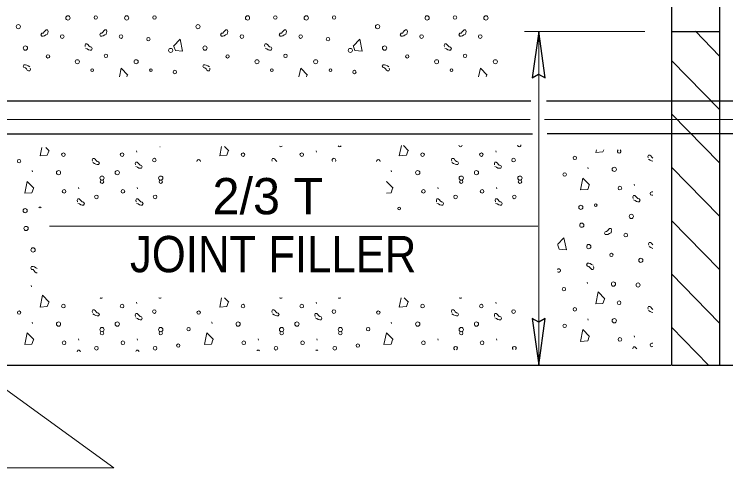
# Model space of a CAD drawing. Extents: x 912 to 1283, y -225 to 49.
# Drawn here: x 981.73 to 1008.16, y -191.76 to -174.91 of the extents above; entities that cross this region are included whole.
import ezdxf

# ---------------------------------------------------------------- set-up
doc = ezdxf.new("R2010")
doc.units = 0
doc.header["$LTSCALE"] = 0.54
for name, color, linetype, lineweight in [('1', 7, 'Continuous', 25), ('10', 7, 'Continuous', 13), ('15', 7, 'Continuous', 13), ('2', 7, 'Continuous', 13), ('20', 7, 'Continuous', 13)]:
    doc.layers.add(name, color=color, linetype=linetype, lineweight=lineweight)

msp = doc.modelspace()

# ---------------------------------------------------------------- linework, layer by layer
at = {"layer": '1'}
for p, q in [((1006.1413, -168.9037), (1006.1413, -187.9353)), ((1007.9258, -168.9037), (1007.9258, -187.9214)), ((1006.1413, -175.5461), (1007.9258, -175.5461)), ((976.0628, -178.1218), (1000.9247, -178.1218)), ((956.8678, -187.9477), (1006.1413, -187.9477)), ((1006.1694, -187.9477), (1007.9539, -187.9477)), ((1007.9539, -187.9477), (1047.279, -187.9477))]:
    msp.add_line(p, q, dxfattribs=at)
for points in [[(1001.2123, -175.5461), (1000.975, -177.2727), (1001.2098, -177.1391), (1001.4497, -177.2727)], [(1001.2123, -187.9477), (1001.4497, -186.221), (1001.215, -186.3547), (1000.975, -186.221)]]:
    msp.add_lwpolyline(points, close=True, dxfattribs=at)
for points in [[(976.0628, -178.1218), (976.0628, -179.351), (1000.9777, -179.351)], [(1001.503, -178.1218), (1038.0258, -178.1218), (1038.0258, -179.351), (1001.5293, -179.351)]]:
    msp.add_lwpolyline(points, dxfattribs=at)
at = {"layer": '10'}
for p, q in [((1005.1498, -175.5461), (1000.6885, -175.5461)), ((1001.2123, -175.5461), (1001.2123, -187.9477)), ((972.6553, -178.8177), (1000.901, -178.8177)), ((1043.6762, -178.8177), (1001.4264, -178.8177)), ((983.0403, -182.7833), (1001.1842, -182.7833))]:
    msp.add_line(p, q, dxfattribs=at)
msp.add_lwpolyline([(976.0216, -184.9416), (985.4234, -191.7623), (961.1937, -191.7623)], dxfattribs=at)
at = {"layer": '2'}
for p, q in [((985.9105, -177.2322), (985.9274, -177.1812)), ((992.583, -177.2322), (992.5998, -177.1812)), ((999.2551, -177.2322), (999.272, -177.1812)), ((983.0294, -179.983), (982.9055, -179.8542)), ((989.7015, -179.983), (989.546, -179.8215)), ((996.3736, -179.983), (996.1869, -179.7885)), ((989.7015, -185.6092), (989.5412, -185.4425)), ((996.3736, -185.6092), (996.2133, -185.4425))]:
    msp.add_line(p, q, dxfattribs=at)
for points in [[(982.9693, -175.6475), (982.9073, -175.6787), (982.8559, -175.7094), (982.8044, -175.7199), (982.7526, -175.7199), (982.7218, -175.6682), (982.7526, -175.6167), (982.8044, -175.6062), (982.8454, -175.5652), (982.8766, -175.5239), (982.9175, -175.4927), (982.9693, -175.4927), (982.99, -175.5446), (982.9794, -175.596)], [(985.1512, -175.6475), (985.0896, -175.6787), (985.0378, -175.7094), (984.9863, -175.7199), (984.9348, -175.7199), (984.9041, -175.6682), (984.9348, -175.6167), (984.9863, -175.6062), (985.0276, -175.5652), (985.0584, -175.5239), (985.0997, -175.4927), (985.1512, -175.4927), (985.1718, -175.5446), (985.1617, -175.596)], [(989.6414, -175.6475), (989.5794, -175.6787), (989.528, -175.7094), (989.4766, -175.7199), (989.4248, -175.7199), (989.3939, -175.6682), (989.4248, -175.6167), (989.4766, -175.6062), (989.5175, -175.5652), (989.5487, -175.5239), (989.59, -175.4927), (989.6414, -175.4927), (989.6621, -175.5446), (989.6519, -175.596)], [(991.8237, -175.6475), (991.7617, -175.6787), (991.7103, -175.7094), (991.6584, -175.7199), (991.6069, -175.7199), (991.5762, -175.6682), (991.6069, -175.6167), (991.6584, -175.6062), (991.6997, -175.5652), (991.7309, -175.5239), (991.7718, -175.4927), (991.8237, -175.4927), (991.8443, -175.5446), (991.8338, -175.596)], [(996.3135, -175.6475), (996.2519, -175.6787), (996.2001, -175.7094), (996.1487, -175.7199), (996.0972, -175.7199), (996.066, -175.6682), (996.0972, -175.6167), (996.1487, -175.6062), (996.1899, -175.5652), (996.2208, -175.5239), (996.2621, -175.4927), (996.3135, -175.4927), (996.3342, -175.5446), (996.324, -175.596)], [(998.4958, -175.6475), (998.4338, -175.6787), (998.3823, -175.7094), (998.3308, -175.7199), (998.2791, -175.7199), (998.2483, -175.6682), (998.2791, -175.6167), (998.3308, -175.6062), (998.3718, -175.5652), (998.403, -175.5239), (998.4439, -175.4927), (998.4958, -175.4927), (998.5164, -175.5446), (998.5058, -175.596)], [(982.9806, -175.5979), (982.9682, -175.6463), (982.9667, -175.6478)], [(985.1624, -175.5979), (985.15, -175.6463), (985.1485, -175.6478)], [(989.6527, -175.5979), (989.6403, -175.6463), (989.6388, -175.6478)], [(991.8345, -175.5979), (991.8222, -175.6463), (991.8207, -175.6478)], [(996.3248, -175.5979), (996.3124, -175.6463), (996.3109, -175.6478)], [(998.507, -175.5979), (998.4946, -175.6463), (998.4931, -175.6478)], [(984.3809, -176.1646), (984.4429, -176.1954), (984.4943, -176.2262), (984.5458, -176.2367), (984.5973, -176.2367), (984.6284, -176.1852), (984.5973, -176.1334), (984.5458, -176.1232), (984.5048, -176.082), (984.4737, -176.0407), (984.4324, -176.0098), (984.3809, -176.0098), (984.3603, -176.0613), (984.3704, -176.1127)], [(987.6432, -176.0958), (987.8911, -175.8382), (987.9834, -176.2813), (987.7157, -176.2607), (987.6638, -176.106)], [(991.053, -176.1646), (991.115, -176.1954), (991.1664, -176.2262), (991.2179, -176.2367), (991.2698, -176.2367), (991.3005, -176.1852), (991.2698, -176.1334), (991.2179, -176.1232), (991.177, -176.082), (991.1458, -176.0407), (991.1048, -176.0098), (991.053, -176.0098), (991.0324, -176.0613), (991.0429, -176.1127)], [(994.3157, -176.0958), (994.5632, -175.8382), (994.6559, -176.2813), (994.3878, -176.2607), (994.3363, -176.106)], [(997.7252, -176.1646), (997.7871, -176.1954), (997.8386, -176.2262), (997.8903, -176.2367), (997.9418, -176.2367), (997.9726, -176.1852), (997.9418, -176.1334), (997.8903, -176.1232), (997.8491, -176.082), (997.8179, -176.0407), (997.777, -176.0098), (997.7252, -176.0098), (997.7045, -176.0613), (997.715, -176.1127)], [(982.3068, -176.8571), (982.2449, -176.8262), (982.1934, -176.7955), (982.142, -176.785), (982.0902, -176.785), (982.0594, -176.8364), (982.0902, -176.8882), (982.142, -176.8983), (982.1829, -176.9397), (982.2141, -176.981), (982.2551, -177.0117), (982.3068, -177.0117), (982.3275, -176.9603), (982.317, -176.9089)], [(988.979, -176.8571), (988.917, -176.8262), (988.8656, -176.7955), (988.8141, -176.785), (988.7627, -176.785), (988.7315, -176.8364), (988.7627, -176.8882), (988.8141, -176.8983), (988.855, -176.9397), (988.8863, -176.981), (988.9275, -177.0117), (988.979, -177.0117), (988.9996, -176.9603), (988.9895, -176.9089)], [(995.6511, -176.8571), (995.5895, -176.8262), (995.5377, -176.7955), (995.4863, -176.785), (995.4348, -176.785), (995.4036, -176.8364), (995.4348, -176.8882), (995.4863, -176.8983), (995.5275, -176.9397), (995.5583, -176.981), (995.5996, -177.0117), (995.6511, -177.0117), (995.6718, -176.9603), (995.6616, -176.9089)], [(985.948, -177.171), (985.7006, -176.9134), (985.6341, -177.2322)], [(992.6205, -177.171), (992.373, -176.9134), (992.3062, -177.2322)], [(999.2926, -177.171), (999.0452, -176.9134), (998.9783, -177.2322)], [(982.7545, -179.8549), (982.6892, -180.1689), (982.9569, -180.1482), (983.0088, -179.9935)], [(986.2721, -179.9857), (986.2845, -180.0341), (986.286, -180.0356)], [(989.4338, -179.8219), (989.3613, -180.1689), (989.6294, -180.1482), (989.6808, -179.9935)], [(992.9443, -179.9857), (992.9566, -180.0341), (992.9581, -180.0356)], [(996.1126, -179.7888), (996.0333, -180.1689), (996.3015, -180.1482), (996.3529, -179.9935)], [(999.6163, -179.9857), (999.6288, -180.0341), (999.6303, -180.0356)], [(1003.3537, -179.9473), (1003.3333, -180.0461), (1003.6011, -180.0254), (1003.627, -179.9473)], [(984.6472, -180.4194), (984.7092, -180.4506), (984.7606, -180.4813), (984.8121, -180.4918), (984.8635, -180.4918), (984.8947, -180.44), (984.8635, -180.3886), (984.8121, -180.3781), (984.7711, -180.3372), (984.7399, -180.2958), (984.6987, -180.265), (984.6472, -180.265), (984.6265, -180.3165), (984.6367, -180.3679)], [(991.4804, -180.3743), (991.4433, -180.3372), (991.4121, -180.2958), (991.3711, -180.265), (991.3193, -180.265), (991.2987, -180.3165), (991.3092, -180.3679)], [(997.9914, -180.4194), (998.0533, -180.4506), (998.1048, -180.4813), (998.1567, -180.4918), (998.2081, -180.4918), (998.2388, -180.44), (998.2081, -180.3886), (998.1567, -180.3781), (998.1153, -180.3372), (998.0842, -180.2958), (998.0433, -180.265), (997.9914, -180.265), (997.9708, -180.3165), (997.9813, -180.3679)], [(1005.4543, -180.2534), (1005.4153, -180.2143), (1005.3842, -180.173), (1005.3428, -180.1422), (1005.2914, -180.1422), (1005.2708, -180.1937), (1005.2808, -180.2452)], [(986.2406, -180.5613), (986.3025, -180.5921), (986.354, -180.6229), (986.4058, -180.6334), (986.4573, -180.6334), (986.4881, -180.582), (986.4573, -180.5302), (986.4058, -180.52), (986.3645, -180.4787), (986.3333, -180.4374), (986.2924, -180.4066), (986.2406, -180.4066), (986.2199, -180.4581), (986.2304, -180.5095)], [(999.5852, -180.5613), (999.6468, -180.5921), (999.6986, -180.6229), (999.75, -180.6334), (999.8015, -180.6334), (999.8327, -180.582), (999.8015, -180.5302), (999.75, -180.52), (999.7087, -180.4787), (999.6779, -180.4374), (999.6366, -180.4066), (999.5852, -180.4066), (999.5645, -180.4581), (999.5747, -180.5095)], [(1005.2914, -180.2969), (1005.3533, -180.3277), (1005.4048, -180.3585), (1005.4543, -180.3687)], [(982.4053, -180.7697), (982.3928, -180.7213), (982.3913, -180.7202)], [(995.7498, -180.7697), (995.7374, -180.7213), (995.7359, -180.7202)], [(1003.0494, -180.6469), (1003.0371, -180.5989), (1003.0356, -180.5974)], [(1003.105, -181.2523), (1002.8576, -180.9947), (1002.7648, -181.4378), (1003.0329, -181.4172), (1003.0843, -181.2624)], [(982.4608, -181.3751), (982.2133, -181.1175), (982.1206, -181.5606), (982.3888, -181.54), (982.4402, -181.3852)], [(995.805, -181.3751), (995.5576, -181.1175), (995.5546, -181.1325)], [(1004.7627, -181.2267), (1004.775, -181.2748), (1004.7765, -181.2763)], [(984.1184, -181.3492), (984.1308, -181.3977), (984.1323, -181.3992)], [(986.3007, -181.3492), (986.3131, -181.3977), (986.3146, -181.3992)], [(995.5546, -181.5538), (995.7329, -181.54), (995.7844, -181.3852)], [(997.4627, -181.3492), (997.475, -181.3977), (997.4765, -181.3992)], [(999.6448, -181.3492), (999.6573, -181.3977), (999.6588, -181.3992)], [(984.0869, -181.9245), (984.1488, -181.9557), (984.2003, -181.9865), (984.2522, -181.997), (984.3036, -181.997), (984.3343, -181.9452), (984.3036, -181.8937), (984.2522, -181.8832), (984.2108, -181.8422), (984.1797, -181.801), (984.1388, -181.7702), (984.0869, -181.7702), (984.0663, -181.8216), (984.0768, -181.8731)], [(986.2691, -181.9245), (986.3311, -181.9557), (986.3825, -181.9865), (986.434, -181.997), (986.4858, -181.997), (986.5166, -181.9452), (986.4858, -181.8937), (986.434, -181.8832), (986.3931, -181.8422), (986.3619, -181.801), (986.3206, -181.7702), (986.2691, -181.7702), (986.2485, -181.8216), (986.2586, -181.8731)], [(997.4315, -181.9245), (997.4931, -181.9557), (997.5449, -181.9865), (997.5963, -181.997), (997.6478, -181.997), (997.6789, -181.9452), (997.6478, -181.8937), (997.5963, -181.8832), (997.555, -181.8422), (997.5243, -181.801), (997.4829, -181.7702), (997.4315, -181.7702), (997.4108, -181.8216), (997.4209, -181.8731)], [(999.6137, -181.9245), (999.6753, -181.9557), (999.7268, -181.9865), (999.7786, -181.997), (999.83, -181.997), (999.8608, -181.9452), (999.83, -181.8937), (999.7786, -181.8832), (999.7373, -181.8422), (999.7061, -181.801), (999.6652, -181.7702), (999.6137, -181.7702), (999.593, -181.8216), (999.6032, -181.8731)], [(1004.7311, -181.8021), (1004.7931, -181.8329), (1004.8445, -181.8637), (1004.8959, -181.8742), (1004.9478, -181.8742), (1004.9786, -181.8227), (1004.9478, -181.7709), (1004.8959, -181.7607), (1004.855, -181.7195), (1004.8238, -181.6782), (1004.7829, -181.6473), (1004.7311, -181.6473), (1004.7104, -181.6988), (1004.7209, -181.7502)], [(1003.8997, -183.0256), (1003.8377, -183.0567), (1003.7863, -183.0875), (1003.7348, -183.0981), (1003.683, -183.0981), (1003.6522, -183.0462), (1003.683, -182.9947), (1003.7348, -182.9842), (1003.7758, -182.9433), (1003.8069, -182.902), (1003.8483, -182.8708), (1003.8997, -182.8708), (1003.9203, -182.9227), (1003.9102, -182.9742)], [(1003.9109, -182.976), (1003.8985, -183.0244), (1003.897, -183.0259)], [(1001.9067, -183.4687), (1002.1489, -183.2163), (1002.2417, -183.6595), (1001.9739, -183.6388), (1001.9221, -183.4841)], [(1005.4543, -183.4792), (1005.4353, -183.4601), (1005.4041, -183.4187), (1005.3628, -183.388), (1005.3113, -183.388), (1005.2907, -183.4394), (1005.3008, -183.4908)], [(1005.3113, -183.5427), (1005.3733, -183.5735), (1005.4247, -183.6042), (1005.4543, -183.6102)], [(1003.2373, -184.2352), (1003.1753, -184.2044), (1003.1238, -184.1736), (1003.0723, -184.1631), (1003.0205, -184.1631), (1002.9898, -184.2145), (1003.0205, -184.2663), (1003.0723, -184.2765), (1003.1133, -184.3177), (1003.1445, -184.3591), (1003.1858, -184.3899), (1003.2373, -184.3899), (1003.2578, -184.3384), (1003.2478, -184.287)], [(982.5803, -184.3516), (982.5311, -184.3272), (982.4796, -184.2964), (982.4282, -184.2858), (982.3768, -184.2858), (982.3456, -184.3373), (982.3768, -184.3892), (982.4282, -184.3992), (982.4691, -184.4406), (982.5003, -184.4819), (982.5416, -184.5127), (982.5803, -184.5127)], [(982.3768, -185.0328), (982.3643, -184.9843), (982.3632, -184.9828)], [(1003.0209, -184.91), (1003.0085, -184.8616), (1003.007, -184.8604)], [(1003.6733, -185.4868), (1003.4258, -185.2292), (1003.3333, -185.6723), (1003.6011, -185.6517), (1003.6526, -185.497)], [(983.0294, -185.6092), (982.7815, -185.3517), (982.6892, -185.7952), (982.9569, -185.7745), (983.0088, -185.6197)], [(989.4348, -185.4425), (989.3613, -185.7952), (989.6294, -185.7745), (989.6808, -185.6197)], [(996.1073, -185.4425), (996.0333, -185.7952), (996.3015, -185.7745), (996.3529, -185.6197)], [(986.2721, -185.6122), (986.2845, -185.6607), (986.286, -185.6618)], [(992.9443, -185.6122), (992.9566, -185.6607), (992.9581, -185.6618)], [(999.6163, -185.6122), (999.6288, -185.6607), (999.6303, -185.6618)], [(1005.4543, -185.88), (1005.4153, -185.8409), (1005.3842, -185.7997), (1005.3428, -185.7685), (1005.2914, -185.7685), (1005.2708, -185.8203), (1005.2808, -185.8717)], [(984.6472, -186.046), (984.7092, -186.0767), (984.7606, -186.1076), (984.8121, -186.1181), (984.8635, -186.1181), (984.8947, -186.0667), (984.8635, -186.0152), (984.8121, -186.0047), (984.7711, -185.9633), (984.7399, -185.9221), (984.6987, -185.8912), (984.6472, -185.8912), (984.6265, -185.9427), (984.6367, -185.9946)], [(986.2406, -186.1876), (986.3025, -186.2183), (986.354, -186.2495), (986.4058, -186.2597), (986.4573, -186.2597), (986.4881, -186.2082), (986.4573, -186.1567), (986.4058, -186.1462), (986.3645, -186.1049), (986.3333, -186.0637), (986.2924, -186.0328), (986.2406, -186.0328), (986.2199, -186.0843), (986.2304, -186.1361)], [(991.3193, -186.046), (991.3813, -186.0767), (991.4327, -186.1076), (991.4842, -186.1181), (991.536, -186.1181), (991.5668, -186.0667), (991.536, -186.0152), (991.4842, -186.0047), (991.4433, -185.9633), (991.4121, -185.9221), (991.3711, -185.8912), (991.3193, -185.8912), (991.2987, -185.9427), (991.3092, -185.9946)], [(992.9131, -186.1876), (992.9747, -186.2183), (993.0261, -186.2495), (993.0779, -186.2597), (993.1293, -186.2597), (993.1602, -186.2082), (993.1293, -186.1567), (993.0779, -186.1462), (993.0366, -186.1049), (993.0054, -186.0637), (992.9645, -186.0328), (992.9131, -186.0328), (992.8924, -186.0843), (992.9025, -186.1361)], [(997.9914, -186.046), (998.0533, -186.0767), (998.1048, -186.1076), (998.1567, -186.1181), (998.2081, -186.1181), (998.2388, -186.0667), (998.2081, -186.0152), (998.1567, -186.0047), (998.1153, -185.9633), (998.0842, -185.9221), (998.0433, -185.8912), (997.9914, -185.8912), (997.9708, -185.9427), (997.9813, -185.9946)], [(999.5852, -186.1876), (999.6468, -186.2183), (999.6986, -186.2495), (999.75, -186.2597), (999.8015, -186.2597), (999.8327, -186.2082), (999.8015, -186.1567), (999.75, -186.1462), (999.7087, -186.1049), (999.6779, -186.0637), (999.6366, -186.0328), (999.5852, -186.0328), (999.5645, -186.0843), (999.5747, -186.1361)], [(1005.2914, -185.9232), (1005.3533, -185.954), (1005.4048, -185.9852), (1005.4543, -185.9949)], [(982.4053, -186.3963), (982.3928, -186.3479), (982.3913, -186.3464)], [(989.0773, -186.3963), (989.065, -186.3479), (989.0635, -186.3464)], [(995.7498, -186.3963), (995.7374, -186.3479), (995.7359, -186.3464)], [(1003.0494, -186.2736), (1003.0371, -186.2251), (1003.0356, -186.2236)], [(982.4608, -187.0013), (982.2133, -186.7437), (982.1206, -187.1872), (982.3888, -187.1666), (982.4402, -187.0118)], [(989.1329, -187.0013), (988.8855, -186.7437), (988.7927, -187.1872), (989.0608, -187.1666), (989.1123, -187.0118)], [(995.805, -187.0013), (995.5576, -186.7437), (995.4648, -187.1872), (995.7329, -187.1666), (995.7844, -187.0118)], [(1003.105, -186.8786), (1002.8576, -186.6209), (1002.7648, -187.0644), (1003.0329, -187.0437), (1003.0843, -186.8891)], [(1004.7627, -186.853), (1004.775, -186.9014), (1004.7765, -186.9026)], [(984.1184, -186.9758), (984.1308, -187.0242), (984.1323, -187.0254)], [(986.3007, -186.9758), (986.3131, -187.0242), (986.3146, -187.0254)], [(990.7905, -186.9758), (990.8029, -187.0242), (990.8044, -187.0254)], [(992.9728, -186.9758), (992.9852, -187.0242), (992.9867, -187.0254)], [(997.4627, -186.9758), (997.475, -187.0242), (997.4765, -187.0254)], [(999.6448, -186.9758), (999.6573, -187.0242), (999.6588, -187.0254)], [(984.1966, -187.4497), (984.1797, -187.4272), (984.1388, -187.3964), (984.0869, -187.3964), (984.0663, -187.4478), (984.067, -187.4505)], [(986.3709, -187.4392), (986.3619, -187.4272), (986.3206, -187.3964), (986.2691, -187.3964), (986.2518, -187.4396)], [(990.8378, -187.4167), (990.8108, -187.3964), (990.7593, -187.3964), (990.7508, -187.4171)], [(993.0054, -187.4058), (992.9931, -187.3964), (992.9413, -187.3964), (992.9375, -187.4062)], [(1004.8562, -187.3468), (1004.855, -187.3457), (1004.8238, -187.3044), (1004.7829, -187.2736), (1004.7311, -187.2736), (1004.7104, -187.3251), (1004.7149, -187.3468)]]:
    msp.add_lwpolyline(points, dxfattribs=at)
for centre, radius in [((983.724, -175.0438), 0.079), ((984.7575, -175.0299), 0.0637), ((985.9061, -175.0438), 0.079), ((986.9396, -175.0299), 0.0637), ((990.3961, -175.0438), 0.079), ((991.4297, -175.0299), 0.0637), ((992.5782, -175.0438), 0.079), ((993.6118, -175.0299), 0.0637), ((997.0683, -175.0438), 0.079), ((998.1019, -175.0299), 0.0637), ((999.2504, -175.0438), 0.079), ((981.8831, -175.369), 0.079), ((988.5553, -175.369), 0.079), ((995.2274, -175.369), 0.079), ((983.5148, -175.7384), 0.0682), ((985.6969, -175.7384), 0.0682), ((986.7149, -175.8341), 0.0637), ((990.187, -175.7384), 0.0682), ((992.369, -175.7384), 0.0682), ((993.3871, -175.8341), 0.0637), ((996.8591, -175.7384), 0.0682), ((999.0412, -175.7384), 0.0682), ((982.1433, -176.1641), 0.079), ((987.5407, -176.2527), 0.0764), ((988.8155, -176.1641), 0.079), ((994.2129, -176.2527), 0.0764), ((995.4877, -176.1641), 0.079), ((982.9837, -176.4744), 0.0637), ((985.1344, -176.4542), 0.0637), ((989.6559, -176.4744), 0.0637), ((991.8066, -176.4542), 0.0637), ((996.3281, -176.4744), 0.0637), ((998.4788, -176.4542), 0.0637), ((984.0748, -176.6735), 0.0764), ((986.2569, -176.6735), 0.0764), ((990.7469, -176.6735), 0.0764), ((992.929, -176.6735), 0.0764), ((997.4191, -176.6735), 0.0764), ((999.6012, -176.6735), 0.0764), ((984.6271, -176.9871), 0.0495), ((986.8092, -176.9871), 0.0495), ((987.6952, -177.0545), 0.0637), ((991.2993, -176.9871), 0.0495), ((993.4814, -176.9871), 0.0495), ((994.3674, -177.0545), 0.0637), ((997.9715, -176.9871), 0.0495), ((983.5557, -180.1262), 0.0682), ((985.7378, -180.1262), 0.0682), ((986.9342, -180.33), 0.0682), ((990.2279, -180.1262), 0.0682), ((992.4099, -180.1262), 0.0682), ((996.9, -180.1262), 0.0682), ((999.0821, -180.1262), 0.0682), ((1000.2786, -180.33), 0.0682), ((1002.5536, -180.2467), 0.0637), ((981.9094, -180.3695), 0.0637), ((983.3749, -180.7951), 0.079), ((985.557, -180.7951), 0.079), ((996.7193, -180.7951), 0.079), ((998.9014, -180.7951), 0.079), ((1004.0191, -180.6724), 0.079), ((984.9898, -180.9989), 0.079), ((987.1718, -180.9989), 0.079), ((998.3341, -180.9989), 0.079), ((1000.5162, -180.9989), 0.079), ((1002.1773, -180.8622), 0.0637), ((984.9906, -181.1342), 0.0637), ((987.1727, -181.1342), 0.0637), ((998.3349, -181.1342), 0.0637), ((1000.517, -181.1342), 0.0637), ((1004.2282, -181.367), 0.0682), ((983.5841, -181.4898), 0.0682), ((985.7662, -181.4898), 0.0682), ((996.9285, -181.4898), 0.0682), ((999.1105, -181.4898), 0.0682), ((984.7806, -181.6935), 0.0682), ((986.9627, -181.6935), 0.0682), ((998.1249, -181.6935), 0.0682), ((1000.307, -181.6935), 0.0682), ((996.0292, -182.1276), 0.0495), ((1002.7785, -182.085), 0.0764), ((1003.329, -182.0048), 0.0495), ((982.1343, -182.2077), 0.0764), ((1004.6544, -182.4219), 0.079), ((982.1694, -182.8698), 0.079), ((1002.8135, -182.7471), 0.079), ((1004.4452, -183.1165), 0.0682), ((982.4296, -183.6649), 0.079), ((1003.0737, -183.5422), 0.079), ((1003.9141, -183.8525), 0.0637), ((1005.0052, -184.0516), 0.0764), ((1003.9906, -184.9353), 0.079), ((1004.9052, -184.9718), 0.0764), ((1002.1489, -185.1251), 0.0637), ((983.5557, -185.7527), 0.0682), ((985.7378, -185.7527), 0.0682), ((990.2279, -185.7527), 0.0682), ((992.4099, -185.7527), 0.0682), ((996.9, -185.7527), 0.0682), ((999.0821, -185.7527), 0.0682), ((1002.5536, -185.8731), 0.0637), ((1004.1998, -185.6299), 0.0682), ((981.9094, -185.9959), 0.0637), ((986.9342, -185.9564), 0.0682), ((988.5816, -185.9959), 0.0637), ((993.6064, -185.9564), 0.0682), ((995.2538, -185.9959), 0.0637), ((1000.2786, -185.9564), 0.0682), ((983.3749, -186.4215), 0.079), ((985.557, -186.4215), 0.079), ((990.0471, -186.4215), 0.079), ((992.2292, -186.4215), 0.079), ((996.7193, -186.4215), 0.079), ((998.9014, -186.4215), 0.079), ((1004.0191, -186.2988), 0.079), ((984.9898, -186.6253), 0.079), ((987.1718, -186.6253), 0.079), ((988.2054, -186.6114), 0.0637), ((991.6619, -186.6253), 0.079), ((993.844, -186.6253), 0.079), ((994.8776, -186.6114), 0.0637), ((998.3341, -186.6253), 0.079), ((1002.1773, -186.4886), 0.0637), ((984.9906, -186.7606), 0.0637), ((987.1727, -186.7606), 0.0637), ((991.6628, -186.7606), 0.0637), ((993.8448, -186.7606), 0.0637), ((998.3349, -186.7606), 0.0637), ((983.5841, -187.1162), 0.0682), ((985.7662, -187.1162), 0.0682), ((990.2563, -187.1162), 0.0682), ((992.4384, -187.1162), 0.0682), ((996.9285, -187.1162), 0.0682), ((999.1105, -187.1162), 0.0682), ((1004.2282, -186.9934), 0.0682), ((984.7806, -187.3199), 0.0682), ((986.9627, -187.3199), 0.0682), ((987.8214, -187.2208), 0.0637), ((991.4527, -187.3199), 0.0682), ((993.6348, -187.3199), 0.0682), ((994.4936, -187.2208), 0.0637)]:
    msp.add_circle(centre, radius, dxfattribs=at)
for centre, radius, start, end in [((987.1442, -179.7707), 0.0637, 260.19032, 280.37701), ((991.6343, -179.7707), 0.0637, 219.73339, 320.83394), ((993.8164, -179.7707), 0.0637, 208.04143, 332.5259), ((998.3065, -179.7707), 0.0637, 186.98026, 353.58706), ((1000.4886, -179.7707), 0.0637, 177.24243, 3.32489), ((1004.1998, -180.0035), 0.0682, 124.78896, 55.21103), ((993.6064, -180.33), 0.0682, 319.51454, 220.48545), ((988.5816, -180.3695), 0.0637, 355.68407, 184.31592), ((995.2538, -180.3695), 0.0637, 355.68407, 184.31592), ((1005.4247, -181.5708), 0.0682, 64.30095, 295.69905), ((982.6849, -182.1276), 0.0495, 37.50036, 142.49964), ((1001.9535, -184.4326), 0.0637, 222.52445, 137.47554), ((984.9622, -185.3971), 0.0637, 225.42531, 314.57469), ((987.1442, -185.3971), 0.0637, 225.42531, 314.57469), ((991.6343, -185.3971), 0.0637, 225.42531, 314.57469), ((993.8164, -185.3971), 0.0637, 225.42531, 314.57469), ((998.3065, -185.3971), 0.0637, 225.42531, 314.57469), ((1005.4247, -187.1972), 0.0682, 64.30095, 295.69905), ((998.1249, -187.3199), 0.0682, 297.99094, 242.58159), ((1000.307, -187.3199), 0.0682, 313.77499, 226.79755)]:
    msp.add_arc(centre, radius, start, end, dxfattribs=at)
at = {"layer": '20', "lineweight": 25}
for p, q in [((1007.9258, -176.468), (1007.0335, -175.5363)), ((1007.9258, -178.4508), (1006.1413, -176.6268)), ((1007.9258, -180.4337), (1006.1413, -178.6097)), ((1007.9258, -182.4165), (1006.1413, -180.5925)), ((1007.9258, -184.3992), (1006.1413, -182.5753)), ((1007.9258, -186.3821), (1006.1413, -184.5582)), ((1007.5168, -187.9469), (1006.1413, -186.5409))]:
    msp.add_line(p, q, dxfattribs=at)

# ---------------------------------------------------------------- texts
at = {"layer": '15'}
msp.add_text('2/3 T', height=1.348, dxfattribs=at).set_placement((989.0958, -182.3417))
at = {"layer": '15', "width": 0.9}
msp.add_text('JOINT FILLER', height=1.348, dxfattribs=at).set_placement((986.0292, -184.495))

doc.saveas('drawing.dxf')
